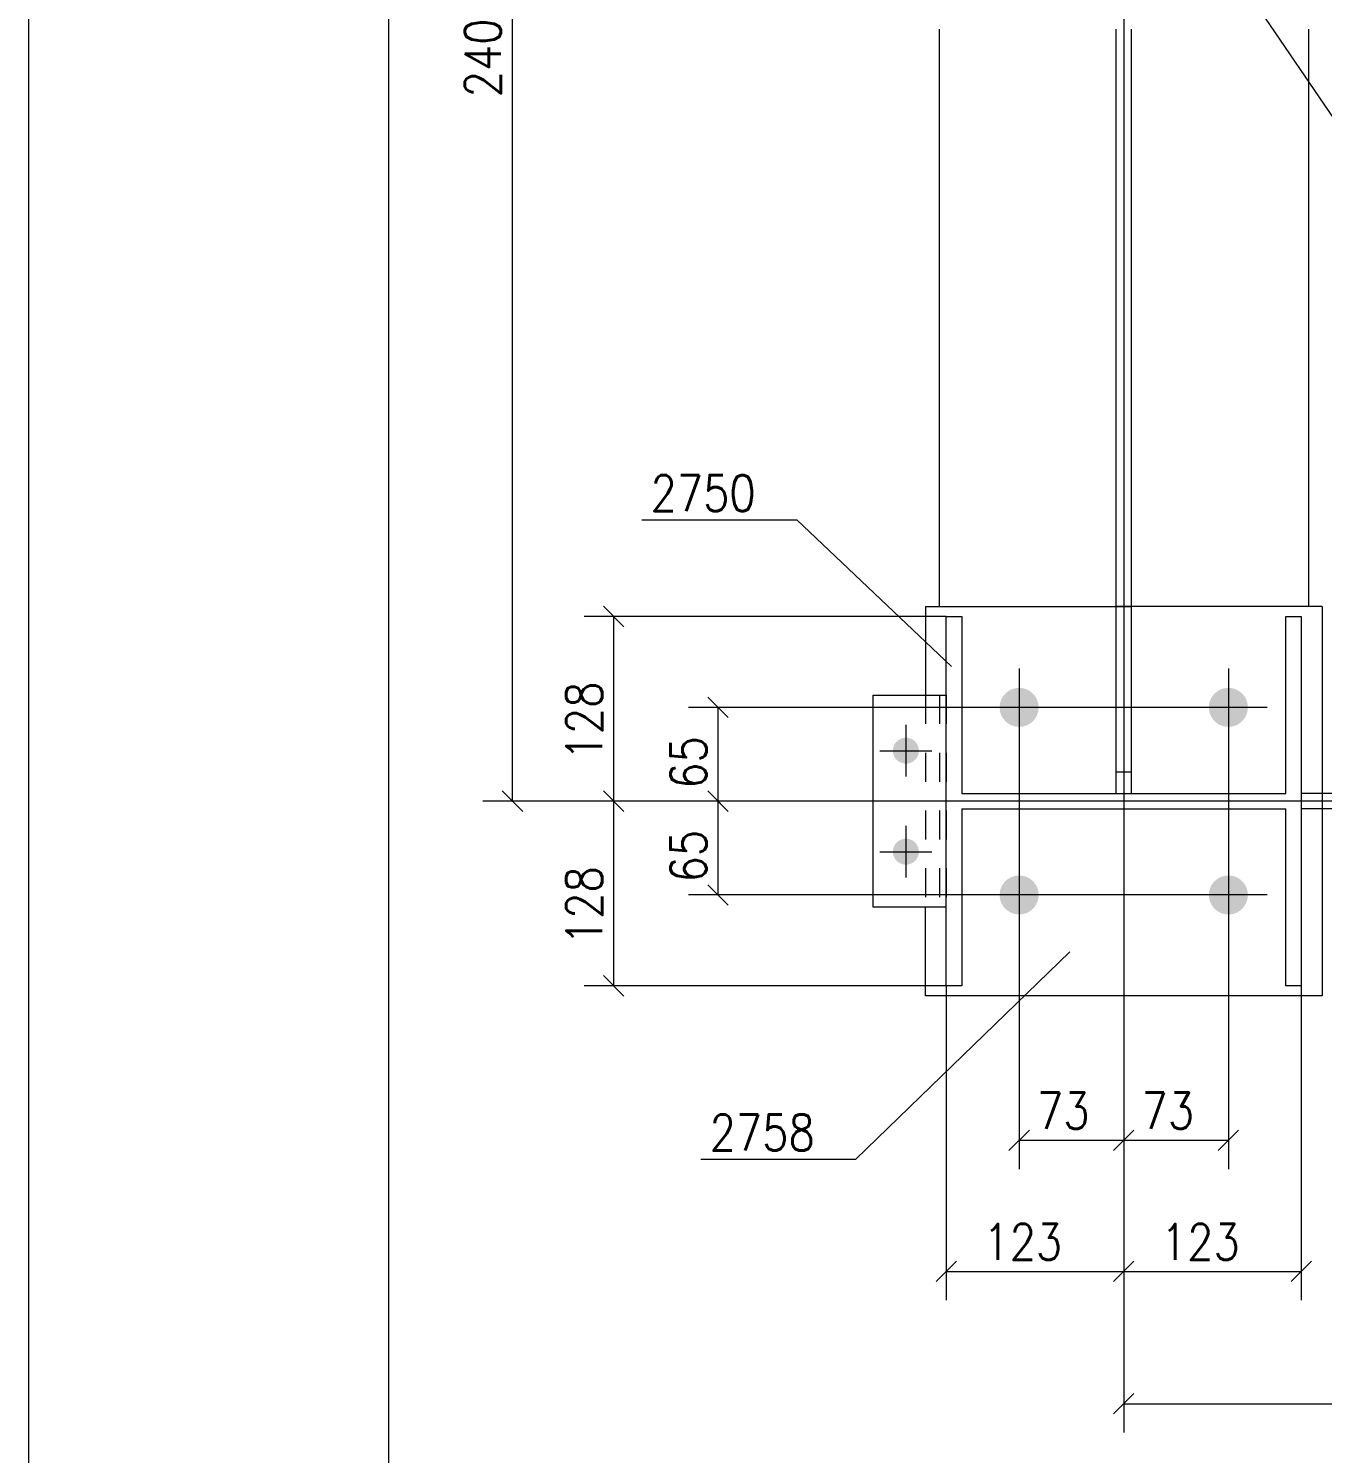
# Model space of a CAD drawing. Header units: millimetres. Extents: x 2 to 845, y 5 to 599.
# Drawn here: x 4 to 93.7, y 103.5 to 202.2 of the extents above; entities that cross this region are included whole.
import ezdxf

# ---------------------------------------------------------------- set-up
doc = ezdxf.new("R2010")
doc.units = ezdxf.units.MM
doc.linetypes.add('XKITLINE00', pattern=[0])
doc.linetypes.add('XKITLINE02', pattern=[4, 2, -2])
for name, color, linetype, lineweight in [('Cota', 4, 'Continuous', 0), ('Marca da peça', 2, 'Continuous', 0), ('Outro tipo de objeto', 7, 'Continuous', 0), ('Parafuso', 3, 'Continuous', 0), ('Peça', 2, 'Continuous', 0)]:
    doc.layers.add(name, color=color, linetype=linetype, lineweight=lineweight)
doc.styles.add('ROMANS', font='ROMANS__.TTF')

msp = doc.modelspace()

# ---------------------------------------------------------------- hatches: boundary and pattern name
at = {"layer": 'Parafuso'}
for points in [[(72.665, 153.835), (72.632, 153.836), (72.599, 153.838), (72.566, 153.841), (72.533, 153.845), (72.5, 153.849), (72.468, 153.854), (72.435, 153.861), (72.403, 153.867), (72.37, 153.875), (72.338, 153.884), (72.307, 153.893), (72.275, 153.903), (72.244, 153.914), (72.213, 153.925), (72.182, 153.937), (72.151, 153.95), (72.121, 153.964), (72.091, 153.979), (72.062, 153.994), (72.033, 154.01), (72.004, 154.027), (71.976, 154.044), (71.948, 154.062), (71.921, 154.081), (71.894, 154.1), (71.868, 154.12), (71.842, 154.141), (71.817, 154.162), (71.792, 154.184), (71.768, 154.207), (71.744, 154.23), (71.721, 154.254), (71.698, 154.278), (71.676, 154.303), (71.655, 154.328), (71.634, 154.354), (71.614, 154.38), (71.595, 154.407), (71.576, 154.435), (71.558, 154.462), (71.541, 154.491), (71.524, 154.519), (71.508, 154.548), (71.493, 154.578), (71.478, 154.607), (71.464, 154.638), (71.451, 154.668), (71.439, 154.699), (71.427, 154.73), (71.417, 154.761), (71.407, 154.793), (71.397, 154.825), (71.389, 154.857), (71.381, 154.889), (71.374, 154.921), (71.368, 154.954), (71.363, 154.987), (71.359, 155.019), (71.355, 155.052), (71.352, 155.085), (71.35, 155.118), (71.349, 155.151), (71.348, 155.185), (71.349, 155.218), (71.35, 155.251), (71.352, 155.284), (71.355, 155.317), (71.359, 155.35), (71.363, 155.383), (71.368, 155.415), (71.374, 155.448), (71.381, 155.48), (71.389, 155.513), (71.397, 155.545), (71.407, 155.577), (71.417, 155.608), (71.427, 155.639), (71.439, 155.67), (71.451, 155.701), (71.464, 155.732), (71.478, 155.762), (71.493, 155.792), (71.508, 155.821), (71.524, 155.85), (71.541, 155.879), (71.558, 155.907), (71.576, 155.935), (71.595, 155.962), (71.614, 155.989), (71.634, 156.015), (71.655, 156.041), (71.676, 156.066), (71.698, 156.091), (71.721, 156.115), (71.744, 156.139), (71.768, 156.162), (71.792, 156.185), (71.817, 156.207), (71.842, 156.228), (71.868, 156.249), (71.894, 156.269), (71.921, 156.288), (71.948, 156.307), (71.976, 156.325), (72.004, 156.343), (72.033, 156.359), (72.062, 156.375), (72.091, 156.39), (72.121, 156.405), (72.151, 156.419), (72.182, 156.432), (72.213, 156.444), (72.244, 156.456), (72.275, 156.466), (72.307, 156.476), (72.338, 156.486), (72.37, 156.494), (72.403, 156.502), (72.435, 156.509), (72.468, 156.515), (72.5, 156.52), (72.533, 156.524), (72.566, 156.528), (72.599, 156.531), (72.632, 156.533), (72.665, 156.534), (72.698, 156.535), (72.732, 156.534), (72.765, 156.533), (72.798, 156.531), (72.831, 156.528), (72.864, 156.524), (72.897, 156.52), (72.929, 156.515), (72.962, 156.509), (72.994, 156.502), (73.026, 156.494), (73.058, 156.486), (73.09, 156.476), (73.122, 156.466), (73.153, 156.456), (73.184, 156.444), (73.215, 156.432), (73.246, 156.419), (73.276, 156.405), (73.305, 156.39), (73.335, 156.375), (73.364, 156.359), (73.392, 156.343), (73.421, 156.325), (73.448, 156.307), (73.476, 156.288), (73.503, 156.269), (73.529, 156.249), (73.555, 156.228), (73.58, 156.207), (73.605, 156.185), (73.629, 156.162), (73.653, 156.139), (73.676, 156.115), (73.699, 156.091), (73.721, 156.066), (73.742, 156.041), (73.763, 156.015), (73.783, 155.989), (73.802, 155.962), (73.821, 155.935), (73.839, 155.907), (73.856, 155.879), (73.873, 155.85), (73.889, 155.821), (73.904, 155.792), (73.919, 155.762), (73.933, 155.732), (73.946, 155.701), (73.958, 155.67), (73.97, 155.639), (73.98, 155.608), (73.99, 155.577), (74, 155.545), (74.008, 155.513), (74.016, 155.48), (74.022, 155.448), (74.029, 155.415), (74.034, 155.383), (74.038, 155.35), (74.042, 155.317), (74.045, 155.284), (74.047, 155.251), (74.048, 155.218), (74.048, 155.185), (74.048, 155.151), (74.047, 155.118), (74.045, 155.085), (74.042, 155.052), (74.038, 155.019), (74.034, 154.987), (74.029, 154.954), (74.022, 154.921), (74.016, 154.889), (74.008, 154.857), (74, 154.825), (73.99, 154.793), (73.98, 154.761), (73.97, 154.73), (73.958, 154.699), (73.946, 154.668), (73.933, 154.638), (73.919, 154.607), (73.904, 154.578), (73.889, 154.548), (73.873, 154.519), (73.856, 154.491), (73.839, 154.462), (73.821, 154.435), (73.802, 154.407), (73.783, 154.38), (73.763, 154.354), (73.742, 154.328), (73.721, 154.303), (73.699, 154.278), (73.676, 154.254), (73.653, 154.23), (73.629, 154.207), (73.605, 154.184), (73.58, 154.162), (73.555, 154.141), (73.529, 154.12), (73.503, 154.1), (73.476, 154.081), (73.448, 154.062), (73.421, 154.044), (73.392, 154.027), (73.364, 154.01), (73.335, 153.994), (73.305, 153.979), (73.276, 153.964), (73.246, 153.95), (73.215, 153.937), (73.184, 153.925), (73.153, 153.914), (73.122, 153.903), (73.09, 153.893), (73.058, 153.884), (73.026, 153.875), (72.994, 153.867), (72.962, 153.861), (72.929, 153.854), (72.897, 153.849), (72.864, 153.845), (72.831, 153.841), (72.798, 153.838), (72.765, 153.836), (72.732, 153.835), (72.698, 153.835)], [(87.165, 153.835), (87.132, 153.836), (87.099, 153.838), (87.066, 153.841), (87.033, 153.845), (87, 153.849), (86.968, 153.854), (86.935, 153.861), (86.903, 153.867), (86.87, 153.875), (86.838, 153.884), (86.807, 153.893), (86.775, 153.903), (86.744, 153.914), (86.713, 153.925), (86.682, 153.937), (86.651, 153.95), (86.621, 153.964), (86.591, 153.979), (86.562, 153.994), (86.533, 154.01), (86.504, 154.027), (86.476, 154.044), (86.448, 154.062), (86.421, 154.081), (86.394, 154.1), (86.368, 154.12), (86.342, 154.141), (86.317, 154.162), (86.292, 154.184), (86.268, 154.207), (86.244, 154.23), (86.221, 154.254), (86.198, 154.278), (86.176, 154.303), (86.155, 154.328), (86.134, 154.354), (86.114, 154.38), (86.095, 154.407), (86.076, 154.435), (86.058, 154.462), (86.041, 154.491), (86.024, 154.519), (86.008, 154.548), (85.993, 154.578), (85.978, 154.607), (85.964, 154.638), (85.951, 154.668), (85.939, 154.699), (85.927, 154.73), (85.917, 154.761), (85.907, 154.793), (85.897, 154.825), (85.889, 154.857), (85.881, 154.889), (85.874, 154.921), (85.868, 154.954), (85.863, 154.987), (85.859, 155.019), (85.855, 155.052), (85.852, 155.085), (85.85, 155.118), (85.849, 155.151), (85.848, 155.185), (85.849, 155.218), (85.85, 155.251), (85.852, 155.284), (85.855, 155.317), (85.859, 155.35), (85.863, 155.383), (85.868, 155.415), (85.874, 155.448), (85.881, 155.48), (85.889, 155.513), (85.897, 155.545), (85.907, 155.577), (85.917, 155.608), (85.927, 155.639), (85.939, 155.67), (85.951, 155.701), (85.964, 155.732), (85.978, 155.762), (85.993, 155.792), (86.008, 155.821), (86.024, 155.85), (86.041, 155.879), (86.058, 155.907), (86.076, 155.935), (86.095, 155.962), (86.114, 155.989), (86.134, 156.015), (86.155, 156.041), (86.176, 156.066), (86.198, 156.091), (86.221, 156.115), (86.244, 156.139), (86.268, 156.162), (86.292, 156.185), (86.317, 156.207), (86.342, 156.228), (86.368, 156.249), (86.394, 156.269), (86.421, 156.288), (86.448, 156.307), (86.476, 156.325), (86.504, 156.343), (86.533, 156.359), (86.562, 156.375), (86.591, 156.39), (86.621, 156.405), (86.651, 156.419), (86.682, 156.432), (86.713, 156.444), (86.744, 156.456), (86.775, 156.466), (86.807, 156.476), (86.838, 156.486), (86.87, 156.494), (86.903, 156.502), (86.935, 156.509), (86.968, 156.515), (87, 156.52), (87.033, 156.524), (87.066, 156.528), (87.099, 156.531), (87.132, 156.533), (87.165, 156.534), (87.198, 156.535), (87.232, 156.534), (87.265, 156.533), (87.298, 156.531), (87.331, 156.528), (87.364, 156.524), (87.397, 156.52), (87.429, 156.515), (87.462, 156.509), (87.494, 156.502), (87.526, 156.494), (87.558, 156.486), (87.59, 156.476), (87.622, 156.466), (87.653, 156.456), (87.684, 156.444), (87.715, 156.432), (87.746, 156.419), (87.776, 156.405), (87.805, 156.39), (87.835, 156.375), (87.864, 156.359), (87.892, 156.343), (87.921, 156.325), (87.948, 156.307), (87.976, 156.288), (88.003, 156.269), (88.029, 156.249), (88.055, 156.228), (88.08, 156.207), (88.105, 156.185), (88.129, 156.162), (88.153, 156.139), (88.176, 156.115), (88.199, 156.091), (88.221, 156.066), (88.242, 156.041), (88.263, 156.015), (88.283, 155.989), (88.302, 155.962), (88.321, 155.935), (88.339, 155.907), (88.356, 155.879), (88.373, 155.85), (88.389, 155.821), (88.404, 155.792), (88.419, 155.762), (88.433, 155.732), (88.446, 155.701), (88.458, 155.67), (88.47, 155.639), (88.48, 155.608), (88.49, 155.577), (88.5, 155.545), (88.508, 155.513), (88.516, 155.48), (88.522, 155.448), (88.529, 155.415), (88.534, 155.383), (88.538, 155.35), (88.542, 155.317), (88.545, 155.284), (88.547, 155.251), (88.548, 155.218), (88.548, 155.185), (88.548, 155.151), (88.547, 155.118), (88.545, 155.085), (88.542, 155.052), (88.538, 155.019), (88.534, 154.987), (88.529, 154.954), (88.522, 154.921), (88.516, 154.889), (88.508, 154.857), (88.5, 154.825), (88.49, 154.793), (88.48, 154.761), (88.47, 154.73), (88.458, 154.699), (88.446, 154.668), (88.433, 154.638), (88.419, 154.607), (88.404, 154.578), (88.389, 154.548), (88.373, 154.519), (88.356, 154.491), (88.339, 154.462), (88.321, 154.435), (88.302, 154.407), (88.283, 154.38), (88.263, 154.354), (88.242, 154.328), (88.221, 154.303), (88.199, 154.278), (88.176, 154.254), (88.153, 154.23), (88.129, 154.207), (88.105, 154.184), (88.08, 154.162), (88.055, 154.141), (88.029, 154.12), (88.003, 154.1), (87.976, 154.081), (87.948, 154.062), (87.921, 154.044), (87.892, 154.027), (87.864, 154.01), (87.835, 153.994), (87.805, 153.979), (87.776, 153.964), (87.746, 153.95), (87.715, 153.937), (87.684, 153.925), (87.653, 153.914), (87.622, 153.903), (87.59, 153.893), (87.558, 153.884), (87.526, 153.875), (87.494, 153.867), (87.462, 153.861), (87.429, 153.854), (87.397, 153.849), (87.364, 153.845), (87.331, 153.841), (87.298, 153.838), (87.265, 153.836), (87.232, 153.835), (87.198, 153.835)], [(65.748, 152.14), (65.744, 152.096), (65.739, 152.053), (65.731, 152.009), (65.722, 151.966), (65.71, 151.923), (65.696, 151.881), (65.68, 151.84), (65.662, 151.8), (65.642, 151.76), (65.621, 151.722), (65.597, 151.685), (65.572, 151.648), (65.544, 151.614), (65.516, 151.58), (65.485, 151.548), (65.453, 151.518), (65.42, 151.489), (65.385, 151.462), (65.349, 151.436), (65.311, 151.413), (65.273, 151.391), (65.234, 151.371), (65.193, 151.353), (65.152, 151.337), (65.11, 151.323), (65.067, 151.312), (65.024, 151.302), (64.981, 151.294), (64.937, 151.289), (64.893, 151.286), (64.849, 151.285), (64.805, 151.286), (64.76, 151.289), (64.717, 151.294), (64.673, 151.302), (64.63, 151.312), (64.587, 151.323), (64.546, 151.337), (64.504, 151.353), (64.464, 151.371), (64.424, 151.391), (64.386, 151.413), (64.349, 151.436), (64.313, 151.462), (64.278, 151.489), (64.244, 151.518), (64.212, 151.548), (64.182, 151.58), (64.153, 151.614), (64.126, 151.648), (64.1, 151.685), (64.077, 151.722), (64.055, 151.76), (64.035, 151.8), (64.017, 151.84), (64.001, 151.881), (63.987, 151.923), (63.976, 151.966), (63.966, 152.009), (63.958, 152.053), (63.953, 152.096), (63.95, 152.14), (63.949, 152.185), (63.95, 152.229), (63.953, 152.273), (63.958, 152.317), (63.966, 152.36), (63.976, 152.403), (63.987, 152.446), (64.001, 152.488), (64.017, 152.529), (64.035, 152.569), (64.055, 152.609), (64.077, 152.647), (64.1, 152.685), (64.126, 152.721), (64.153, 152.756), (64.182, 152.789), (64.212, 152.821), (64.244, 152.851), (64.278, 152.88), (64.313, 152.908), (64.349, 152.933), (64.386, 152.957), (64.424, 152.978), (64.464, 152.998), (64.504, 153.016), (64.546, 153.032), (64.587, 153.046), (64.63, 153.058), (64.673, 153.067), (64.717, 153.075), (64.76, 153.08), (64.805, 153.084), (64.849, 153.085), (64.893, 153.084), (64.937, 153.08), (64.981, 153.075), (65.024, 153.067), (65.067, 153.058), (65.11, 153.046), (65.152, 153.032), (65.193, 153.016), (65.234, 152.998), (65.273, 152.978), (65.311, 152.957), (65.349, 152.933), (65.385, 152.908), (65.42, 152.88), (65.453, 152.851), (65.485, 152.821), (65.516, 152.789), (65.544, 152.756), (65.572, 152.721), (65.597, 152.685), (65.621, 152.647), (65.642, 152.609), (65.662, 152.569), (65.68, 152.529), (65.696, 152.488), (65.71, 152.446), (65.722, 152.403), (65.731, 152.36), (65.739, 152.317), (65.744, 152.273), (65.748, 152.229), (65.749, 152.185)], [(65.748, 145.14), (65.744, 145.096), (65.739, 145.053), (65.731, 145.009), (65.722, 144.966), (65.71, 144.923), (65.696, 144.881), (65.68, 144.84), (65.662, 144.8), (65.642, 144.76), (65.621, 144.722), (65.597, 144.685), (65.572, 144.648), (65.544, 144.614), (65.516, 144.58), (65.485, 144.548), (65.453, 144.518), (65.42, 144.489), (65.385, 144.462), (65.349, 144.436), (65.311, 144.413), (65.273, 144.391), (65.234, 144.371), (65.193, 144.353), (65.152, 144.337), (65.11, 144.323), (65.067, 144.312), (65.024, 144.302), (64.981, 144.294), (64.937, 144.289), (64.893, 144.286), (64.849, 144.285), (64.805, 144.286), (64.76, 144.289), (64.717, 144.294), (64.673, 144.302), (64.63, 144.312), (64.587, 144.323), (64.546, 144.337), (64.504, 144.353), (64.464, 144.371), (64.424, 144.391), (64.386, 144.413), (64.349, 144.436), (64.313, 144.462), (64.278, 144.489), (64.244, 144.518), (64.212, 144.548), (64.182, 144.58), (64.153, 144.614), (64.126, 144.648), (64.1, 144.685), (64.077, 144.722), (64.055, 144.76), (64.035, 144.8), (64.017, 144.84), (64.001, 144.881), (63.987, 144.923), (63.976, 144.966), (63.966, 145.009), (63.958, 145.053), (63.953, 145.096), (63.95, 145.14), (63.949, 145.185), (63.95, 145.229), (63.953, 145.273), (63.958, 145.317), (63.966, 145.36), (63.976, 145.403), (63.987, 145.446), (64.001, 145.488), (64.017, 145.529), (64.035, 145.569), (64.055, 145.609), (64.077, 145.647), (64.1, 145.685), (64.126, 145.721), (64.153, 145.756), (64.182, 145.789), (64.212, 145.821), (64.244, 145.851), (64.278, 145.88), (64.313, 145.908), (64.349, 145.933), (64.386, 145.957), (64.424, 145.978), (64.464, 145.998), (64.504, 146.016), (64.546, 146.032), (64.587, 146.046), (64.63, 146.058), (64.673, 146.067), (64.717, 146.075), (64.76, 146.08), (64.805, 146.084), (64.849, 146.085), (64.893, 146.084), (64.937, 146.08), (64.981, 146.075), (65.024, 146.067), (65.067, 146.058), (65.11, 146.046), (65.152, 146.032), (65.193, 146.016), (65.234, 145.998), (65.273, 145.978), (65.311, 145.957), (65.349, 145.933), (65.385, 145.908), (65.42, 145.88), (65.453, 145.851), (65.485, 145.821), (65.516, 145.789), (65.544, 145.756), (65.572, 145.721), (65.597, 145.685), (65.621, 145.647), (65.642, 145.609), (65.662, 145.569), (65.68, 145.529), (65.696, 145.488), (65.71, 145.446), (65.722, 145.403), (65.731, 145.36), (65.739, 145.317), (65.744, 145.273), (65.748, 145.229), (65.749, 145.185)], [(72.665, 140.835), (72.632, 140.836), (72.599, 140.838), (72.566, 140.841), (72.533, 140.845), (72.5, 140.849), (72.468, 140.854), (72.435, 140.861), (72.403, 140.867), (72.37, 140.875), (72.338, 140.884), (72.307, 140.893), (72.275, 140.903), (72.244, 140.914), (72.213, 140.925), (72.182, 140.937), (72.151, 140.95), (72.121, 140.964), (72.091, 140.979), (72.062, 140.994), (72.033, 141.01), (72.004, 141.027), (71.976, 141.044), (71.948, 141.062), (71.921, 141.081), (71.894, 141.1), (71.868, 141.12), (71.842, 141.141), (71.817, 141.162), (71.792, 141.184), (71.768, 141.207), (71.744, 141.23), (71.721, 141.254), (71.698, 141.278), (71.676, 141.303), (71.655, 141.328), (71.634, 141.354), (71.614, 141.38), (71.595, 141.407), (71.576, 141.435), (71.558, 141.462), (71.541, 141.491), (71.524, 141.519), (71.508, 141.548), (71.493, 141.578), (71.478, 141.607), (71.464, 141.638), (71.451, 141.668), (71.439, 141.699), (71.427, 141.73), (71.417, 141.761), (71.407, 141.793), (71.397, 141.825), (71.389, 141.857), (71.381, 141.889), (71.374, 141.921), (71.368, 141.954), (71.363, 141.987), (71.359, 142.019), (71.355, 142.052), (71.352, 142.085), (71.35, 142.118), (71.349, 142.151), (71.348, 142.185), (71.349, 142.218), (71.35, 142.251), (71.352, 142.284), (71.355, 142.317), (71.359, 142.35), (71.363, 142.383), (71.368, 142.415), (71.374, 142.448), (71.381, 142.48), (71.389, 142.513), (71.397, 142.545), (71.407, 142.577), (71.417, 142.608), (71.427, 142.639), (71.439, 142.67), (71.451, 142.701), (71.464, 142.732), (71.478, 142.762), (71.493, 142.792), (71.508, 142.821), (71.524, 142.85), (71.541, 142.879), (71.558, 142.907), (71.576, 142.935), (71.595, 142.962), (71.614, 142.989), (71.634, 143.015), (71.655, 143.041), (71.676, 143.066), (71.698, 143.091), (71.721, 143.115), (71.744, 143.139), (71.768, 143.162), (71.792, 143.185), (71.817, 143.207), (71.842, 143.228), (71.868, 143.249), (71.894, 143.269), (71.921, 143.288), (71.948, 143.307), (71.976, 143.325), (72.004, 143.343), (72.033, 143.359), (72.062, 143.375), (72.091, 143.39), (72.121, 143.405), (72.151, 143.419), (72.182, 143.432), (72.213, 143.444), (72.244, 143.456), (72.275, 143.466), (72.307, 143.476), (72.338, 143.486), (72.37, 143.494), (72.403, 143.502), (72.435, 143.509), (72.468, 143.515), (72.5, 143.52), (72.533, 143.524), (72.566, 143.528), (72.599, 143.531), (72.632, 143.533), (72.665, 143.534), (72.698, 143.535), (72.732, 143.534), (72.765, 143.533), (72.798, 143.531), (72.831, 143.528), (72.864, 143.524), (72.897, 143.52), (72.929, 143.515), (72.962, 143.509), (72.994, 143.502), (73.026, 143.494), (73.058, 143.486), (73.09, 143.476), (73.122, 143.466), (73.153, 143.456), (73.184, 143.444), (73.215, 143.432), (73.246, 143.419), (73.276, 143.405), (73.305, 143.39), (73.335, 143.375), (73.364, 143.359), (73.392, 143.343), (73.421, 143.325), (73.448, 143.307), (73.476, 143.288), (73.503, 143.269), (73.529, 143.249), (73.555, 143.228), (73.58, 143.207), (73.605, 143.185), (73.629, 143.162), (73.653, 143.139), (73.676, 143.115), (73.699, 143.091), (73.721, 143.066), (73.742, 143.041), (73.763, 143.015), (73.783, 142.989), (73.802, 142.962), (73.821, 142.935), (73.839, 142.907), (73.856, 142.879), (73.873, 142.85), (73.889, 142.821), (73.904, 142.792), (73.919, 142.762), (73.933, 142.732), (73.946, 142.701), (73.958, 142.67), (73.97, 142.639), (73.98, 142.608), (73.99, 142.577), (74, 142.545), (74.008, 142.513), (74.016, 142.48), (74.022, 142.448), (74.029, 142.415), (74.034, 142.383), (74.038, 142.35), (74.042, 142.317), (74.045, 142.284), (74.047, 142.251), (74.048, 142.218), (74.048, 142.185), (74.048, 142.151), (74.047, 142.118), (74.045, 142.085), (74.042, 142.052), (74.038, 142.019), (74.034, 141.987), (74.029, 141.954), (74.022, 141.921), (74.016, 141.889), (74.008, 141.857), (74, 141.825), (73.99, 141.793), (73.98, 141.761), (73.97, 141.73), (73.958, 141.699), (73.946, 141.668), (73.933, 141.638), (73.919, 141.607), (73.904, 141.578), (73.889, 141.548), (73.873, 141.519), (73.856, 141.491), (73.839, 141.462), (73.821, 141.435), (73.802, 141.407), (73.783, 141.38), (73.763, 141.354), (73.742, 141.328), (73.721, 141.303), (73.699, 141.278), (73.676, 141.254), (73.653, 141.23), (73.629, 141.207), (73.605, 141.184), (73.58, 141.162), (73.555, 141.141), (73.529, 141.12), (73.503, 141.1), (73.476, 141.081), (73.448, 141.062), (73.421, 141.044), (73.392, 141.027), (73.364, 141.01), (73.335, 140.994), (73.305, 140.979), (73.276, 140.964), (73.246, 140.95), (73.215, 140.937), (73.184, 140.925), (73.153, 140.914), (73.122, 140.903), (73.09, 140.893), (73.058, 140.884), (73.026, 140.875), (72.994, 140.867), (72.962, 140.861), (72.929, 140.854), (72.897, 140.849), (72.864, 140.845), (72.831, 140.841), (72.798, 140.838), (72.765, 140.836), (72.732, 140.835), (72.698, 140.835)], [(87.165, 140.835), (87.132, 140.836), (87.099, 140.838), (87.066, 140.841), (87.033, 140.845), (87, 140.849), (86.968, 140.854), (86.935, 140.861), (86.903, 140.867), (86.87, 140.875), (86.838, 140.884), (86.807, 140.893), (86.775, 140.903), (86.744, 140.914), (86.713, 140.925), (86.682, 140.937), (86.651, 140.95), (86.621, 140.964), (86.591, 140.979), (86.562, 140.994), (86.533, 141.01), (86.504, 141.027), (86.476, 141.044), (86.448, 141.062), (86.421, 141.081), (86.394, 141.1), (86.368, 141.12), (86.342, 141.141), (86.317, 141.162), (86.292, 141.184), (86.268, 141.207), (86.244, 141.23), (86.221, 141.254), (86.198, 141.278), (86.176, 141.303), (86.155, 141.328), (86.134, 141.354), (86.114, 141.38), (86.095, 141.407), (86.076, 141.435), (86.058, 141.462), (86.041, 141.491), (86.024, 141.519), (86.008, 141.548), (85.993, 141.578), (85.978, 141.607), (85.964, 141.638), (85.951, 141.668), (85.939, 141.699), (85.927, 141.73), (85.917, 141.761), (85.907, 141.793), (85.897, 141.825), (85.889, 141.857), (85.881, 141.889), (85.874, 141.921), (85.868, 141.954), (85.863, 141.987), (85.859, 142.019), (85.855, 142.052), (85.852, 142.085), (85.85, 142.118), (85.849, 142.151), (85.848, 142.185), (85.849, 142.218), (85.85, 142.251), (85.852, 142.284), (85.855, 142.317), (85.859, 142.35), (85.863, 142.383), (85.868, 142.415), (85.874, 142.448), (85.881, 142.48), (85.889, 142.513), (85.897, 142.545), (85.907, 142.577), (85.917, 142.608), (85.927, 142.639), (85.939, 142.67), (85.951, 142.701), (85.964, 142.732), (85.978, 142.762), (85.993, 142.792), (86.008, 142.821), (86.024, 142.85), (86.041, 142.879), (86.058, 142.907), (86.076, 142.935), (86.095, 142.962), (86.114, 142.989), (86.134, 143.015), (86.155, 143.041), (86.176, 143.066), (86.198, 143.091), (86.221, 143.115), (86.244, 143.139), (86.268, 143.162), (86.292, 143.185), (86.317, 143.207), (86.342, 143.228), (86.368, 143.249), (86.394, 143.269), (86.421, 143.288), (86.448, 143.307), (86.476, 143.325), (86.504, 143.343), (86.533, 143.359), (86.562, 143.375), (86.591, 143.39), (86.621, 143.405), (86.651, 143.419), (86.682, 143.432), (86.713, 143.444), (86.744, 143.456), (86.775, 143.466), (86.807, 143.476), (86.838, 143.486), (86.87, 143.494), (86.903, 143.502), (86.935, 143.509), (86.968, 143.515), (87, 143.52), (87.033, 143.524), (87.066, 143.528), (87.099, 143.531), (87.132, 143.533), (87.165, 143.534), (87.198, 143.535), (87.232, 143.534), (87.265, 143.533), (87.298, 143.531), (87.331, 143.528), (87.364, 143.524), (87.397, 143.52), (87.429, 143.515), (87.462, 143.509), (87.494, 143.502), (87.526, 143.494), (87.558, 143.486), (87.59, 143.476), (87.622, 143.466), (87.653, 143.456), (87.684, 143.444), (87.715, 143.432), (87.746, 143.419), (87.776, 143.405), (87.805, 143.39), (87.835, 143.375), (87.864, 143.359), (87.892, 143.343), (87.921, 143.325), (87.948, 143.307), (87.976, 143.288), (88.003, 143.269), (88.029, 143.249), (88.055, 143.228), (88.08, 143.207), (88.105, 143.185), (88.129, 143.162), (88.153, 143.139), (88.176, 143.115), (88.199, 143.091), (88.221, 143.066), (88.242, 143.041), (88.263, 143.015), (88.283, 142.989), (88.302, 142.962), (88.321, 142.935), (88.339, 142.907), (88.356, 142.879), (88.373, 142.85), (88.389, 142.821), (88.404, 142.792), (88.419, 142.762), (88.433, 142.732), (88.446, 142.701), (88.458, 142.67), (88.47, 142.639), (88.48, 142.608), (88.49, 142.577), (88.5, 142.545), (88.508, 142.513), (88.516, 142.48), (88.522, 142.448), (88.529, 142.415), (88.534, 142.383), (88.538, 142.35), (88.542, 142.317), (88.545, 142.284), (88.547, 142.251), (88.548, 142.218), (88.548, 142.185), (88.548, 142.151), (88.547, 142.118), (88.545, 142.085), (88.542, 142.052), (88.538, 142.019), (88.534, 141.987), (88.529, 141.954), (88.522, 141.921), (88.516, 141.889), (88.508, 141.857), (88.5, 141.825), (88.49, 141.793), (88.48, 141.761), (88.47, 141.73), (88.458, 141.699), (88.446, 141.668), (88.433, 141.638), (88.419, 141.607), (88.404, 141.578), (88.389, 141.548), (88.373, 141.519), (88.356, 141.491), (88.339, 141.462), (88.321, 141.435), (88.302, 141.407), (88.283, 141.38), (88.263, 141.354), (88.242, 141.328), (88.221, 141.303), (88.199, 141.278), (88.176, 141.254), (88.153, 141.23), (88.129, 141.207), (88.105, 141.184), (88.08, 141.162), (88.055, 141.141), (88.029, 141.12), (88.003, 141.1), (87.976, 141.081), (87.948, 141.062), (87.921, 141.044), (87.892, 141.027), (87.864, 141.01), (87.835, 140.994), (87.805, 140.979), (87.776, 140.964), (87.746, 140.95), (87.715, 140.937), (87.684, 140.925), (87.653, 140.914), (87.622, 140.903), (87.59, 140.893), (87.558, 140.884), (87.526, 140.875), (87.494, 140.867), (87.462, 140.861), (87.429, 140.854), (87.397, 140.849), (87.364, 140.845), (87.331, 140.841), (87.298, 140.838), (87.265, 140.836), (87.232, 140.835), (87.198, 140.835)]]:
    msp.add_hatch(color=7, dxfattribs=at).paths.add_polyline_path(points, flags=17)

# ---------------------------------------------------------------- linework, layer by layer
at = {"layer": 'Cota', "color": 7, "linetype": 'XKITLINE00', "lineweight": 0}
for p, q in [((37.583, 148.685), (37.583, 255.785)), ((79.948, 255.785), (79.948, 123.184)), ((79.948, 255.785), (79.948, 123.184)), ((79.948, 255.785), (79.948, 104.929)), ((43.895, 162.192), (45.309, 160.778)), ((67.648, 161.485), (42.552, 161.485)), ((44.602, 148.685), (44.602, 161.485)), ((87.198, 155.185), (49.779, 155.185)), ((51.122, 155.892), (52.536, 154.478)), ((51.829, 148.685), (51.829, 155.185)), ((72.698, 155.185), (72.698, 123.184)), ((87.198, 155.185), (87.198, 123.184)), ((36.876, 149.392), (38.29, 147.978)), ((43.895, 149.392), (45.309, 147.978)), ((43.895, 149.392), (45.309, 147.978)), ((51.122, 149.392), (52.536, 147.978)), ((182.248, 148.685), (35.533, 148.685)), ((182.248, 148.685), (42.552, 148.685)), ((182.248, 148.685), (42.552, 148.685)), ((44.602, 135.885), (44.602, 148.685)), ((92.248, 148.685), (49.779, 148.685)), ((92.248, 148.685), (49.779, 148.685)), ((51.464, 149.049), (52.536, 147.978)), ((51.829, 142.185), (51.829, 148.685)), ((79.948, 148.685), (79.948, 114.092)), ((79.948, 148.685), (79.948, 114.092)), ((51.122, 142.892), (52.536, 141.478)), ((87.198, 142.185), (49.779, 142.185)), ((43.895, 136.592), (45.309, 135.178)), ((67.648, 135.885), (42.552, 135.885)), ((67.648, 135.885), (67.648, 114.092)), ((92.248, 135.885), (92.248, 114.092)), ((73.406, 125.891), (71.991, 124.476)), ((80.656, 125.891), (79.241, 124.476)), ((80.656, 125.891), (79.241, 124.476)), ((87.906, 125.891), (86.491, 124.476)), ((72.698, 125.184), (79.948, 125.184)), ((79.948, 125.184), (87.198, 125.184)), ((68.356, 116.8), (66.941, 115.385)), ((80.656, 116.8), (79.241, 115.385)), ((80.656, 116.8), (79.241, 115.385)), ((92.956, 116.8), (91.541, 115.385)), ((67.648, 116.092), (79.948, 116.092)), ((79.948, 116.092), (92.248, 116.092)), ((80.656, 107.636), (79.241, 106.222)), ((79.948, 106.929), (169.948, 106.929))]:
    msp.add_line(p, q, dxfattribs=at)
at = {"layer": 'Cota', "color": 3}
for p in [(44.602, 161.485), (51.829, 155.185), (37.583, 148.685), (44.602, 148.685), (44.602, 148.685), (51.829, 148.685), (51.829, 148.685), (51.829, 142.185), (44.602, 135.885), (72.698, 125.184), (79.948, 125.184), (79.948, 125.184), (87.198, 125.184), (67.648, 116.092), (79.948, 116.092), (79.948, 116.092), (92.248, 116.092), (79.948, 106.929)]:
    msp.add_point(p, dxfattribs=at)
at = {"layer": 'Marca da peça', "color": 7, "linetype": 'XKITLINE00', "lineweight": 0}
for p, q in [((89.061, 203.958), (99.115, 189.204)), ((46.55, 168.187), (57.291, 168.187)), ((68.018, 158.015), (57.291, 168.187)), ((76.215, 138.237), (61.386, 123.867)), ((50.645, 123.867), (61.386, 123.867))]:
    msp.add_line(p, q, dxfattribs=at)
at = {"layer": 'Outro tipo de objeto', "color": 7, "linetype": 'XKITLINE00', "lineweight": 0}
msp.add_line((4.035, 599), (4.035, 5.036), dxfattribs=at)
at = {"layer": 'Outro tipo de objeto', "color": 6, "linetype": 'XKITLINE00', "lineweight": 0}
msp.add_line((28.996, 589), (28.996, 14.997), dxfattribs=at)
at = {"layer": 'Parafuso', "color": 7, "linetype": 'XKITLINE00', "lineweight": 0}
for p, q in [((72.698, 157.885), (72.698, 152.485)), ((87.198, 157.885), (87.198, 152.485)), ((75.398, 155.185), (69.998, 155.185)), ((89.898, 155.185), (84.498, 155.185)), ((64.849, 153.985), (64.849, 150.385)), ((63.049, 152.185), (66.649, 152.185)), ((64.849, 146.985), (64.849, 143.385)), ((63.049, 145.185), (66.649, 145.185)), ((72.698, 144.885), (72.698, 139.485)), ((87.198, 144.885), (87.198, 139.485)), ((75.398, 142.185), (69.998, 142.185)), ((89.898, 142.185), (84.498, 142.185))]:
    msp.add_line(p, q, dxfattribs=at)
at = {"layer": 'Peça', "color": 4, "linetype": 'XKITLINE00', "lineweight": 0}
for p, q in [((67.148, 202.185), (67.148, 162.185)), ((79.423, 149.21), (79.423, 202.185)), ((80.473, 202.185), (80.473, 149.21)), ((92.748, 202.185), (92.748, 162.185)), ((66.198, 162.185), (79.423, 162.185)), ((66.198, 162.185), (66.198, 156.035)), ((67.148, 162.185), (79.423, 162.185)), ((93.698, 162.185), (80.473, 162.185)), ((92.748, 162.185), (80.473, 162.185)), ((93.698, 162.185), (93.698, 149.21)), ((67.648, 135.885), (67.648, 161.485)), ((67.648, 161.485), (68.718, 161.485)), ((68.718, 161.485), (68.718, 149.21)), ((91.178, 149.21), (91.178, 161.485)), ((91.178, 161.485), (92.248, 161.485)), ((92.248, 161.485), (92.248, 135.885)), ((62.569, 156.035), (67.649, 156.035)), ((62.569, 141.335), (62.569, 156.035)), ((68.718, 149.21), (91.178, 149.21)), ((79.423, 149.21), (80.473, 149.21)), ((157.648, 149.21), (92.248, 149.21)), ((92.248, 149.21), (92.248, 148.16)), ((68.718, 148.16), (91.178, 148.16)), ((68.718, 148.16), (68.718, 135.885)), ((91.178, 135.885), (91.178, 148.16)), ((157.648, 148.16), (92.248, 148.16)), ((93.698, 148.16), (93.698, 135.185)), ((67.649, 141.335), (62.569, 141.335)), ((66.198, 135.185), (66.198, 141.335)), ((68.718, 135.885), (67.648, 135.885)), ((92.248, 135.885), (91.178, 135.885)), ((93.698, 135.185), (66.198, 135.185))]:
    msp.add_line(p, q, dxfattribs=at)
at = {"layer": 'Peça', "color": 7, "linetype": 'XKITLINE02', "lineweight": 0}
for p, q in [((80.473, 162.185), (79.423, 162.185)), ((79.423, 162.185), (80.473, 162.185)), ((66.198, 156.035), (66.198, 141.335)), ((67.173, 156.035), (67.173, 141.335)), ((67.649, 156.035), (67.649, 141.335)), ((79.423, 150.71), (80.473, 150.71)), ((93.698, 149.21), (93.698, 148.16))]:
    msp.add_line(p, q, dxfattribs=at)

# ---------------------------------------------------------------- texts
at = {"layer": 'Cota', "color": 3, "style": 'ROMANS', "width": 0.85}
for s, p in [('2400', (36.783, 197.464)), ('128', (43.802, 151.507)), ('65', (51.029, 149.549)), ('65', (51.029, 143.049)), ('128', (43.802, 138.707))]:
    msp.add_text(s, height=2.5, rotation=90.00021, dxfattribs=at).set_placement(p)
for s, p in [('73', (73.938, 125.984)), ('73', (81.188, 125.984)), ('123', (70.221, 116.892)), ('123', (82.521, 116.892))]:
    msp.add_text(s, height=2.5, dxfattribs=at).set_placement(p)
at = {"layer": 'Marca da peça', "color": 4, "style": 'ROMANS', "width": 0.85}
for s, p in [('2750', (47.15, 168.787)), ('2758', (51.245, 124.467))]:
    msp.add_text(s, height=2.5, dxfattribs=at).set_placement(p)

doc.saveas('drawing.dxf')
